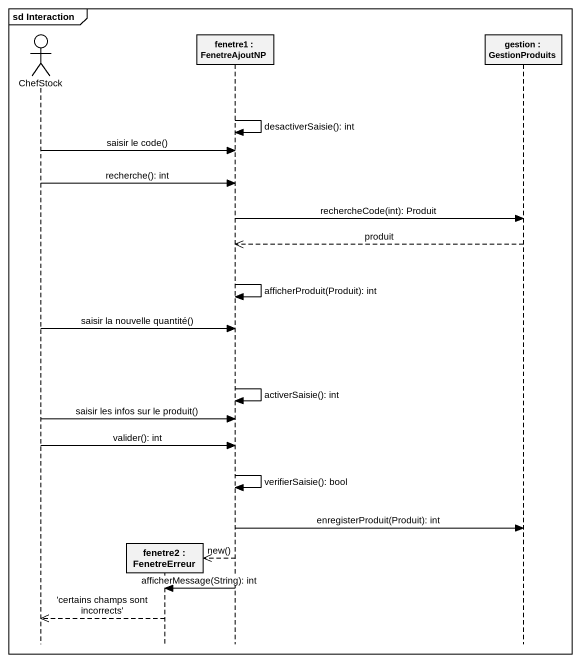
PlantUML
@startuml
mainframe sd Interaction
hide footbox
actor ChefStock
participant "fenetre2 : FenetreErreur" as fenetre2
participant "fenetre1 : FenetreAjoutNP" as fenetre1
participant "gestion : GestionProduits" as gestion

fenetre1 -> fenetre1 : desactiverSaisie(): int
ChefStock -> fenetre1 : saisir le code()
ChefStock -> fenetre1 : recherche(): int
fenetre1 -> gestion : rechercheCode(int): Produit
gestion -->> fenetre1 : produit
fenetre1 -> fenetre1 : afficherProduit(Produit): int
ChefStock -> fenetre1 : saisir la nouvelle quantité()
fenetre1 -> fenetre1 : activerSaisie(): int
ChefStock -> fenetre1 : saisir les infos sur le produit()
ChefStock -> fenetre1 : valider(): int
fenetre1 -> fenetre1 : verifierSaisie(): bool
fenetre1 -> gestion : enregisterProduit(Produit): int
fenetre1 -->> fenetre2 ** : new()
fenetre1 -> fenetre2 : afficherMessage(String): int
fenetre2 -->> ChefStock : 'certains champs sont incorrects'
@enduml
